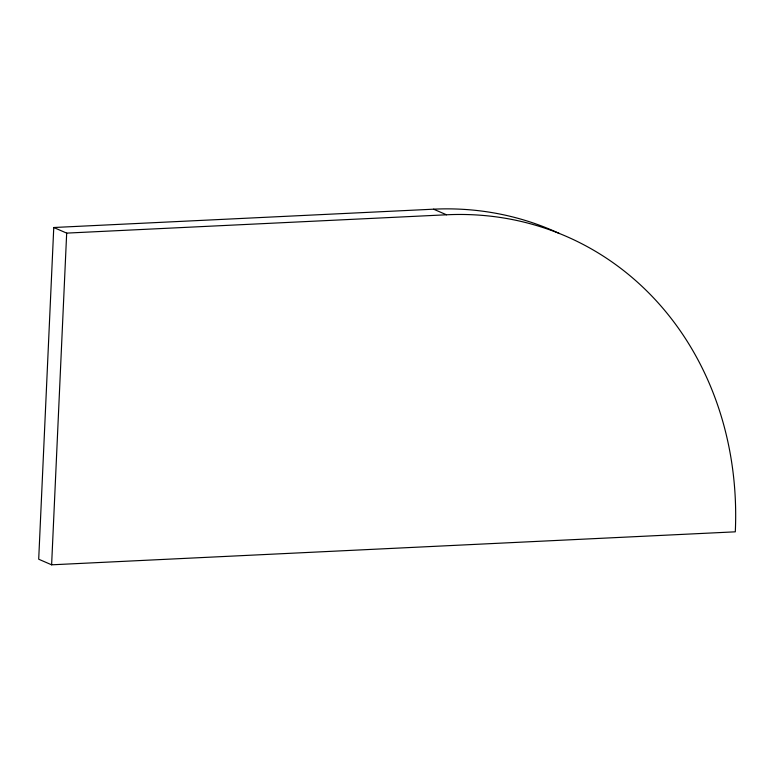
<?xml version="1.0" encoding="UTF-8"?>
<svg xmlns="http://www.w3.org/2000/svg" width="774" height="774" viewBox="0 0 774 774"><rect width="100%" height="100%" fill="white"/><g stroke="black" fill="none" stroke-linecap="round" stroke-linejoin="round"><path stroke-width="1.16" d="M53.764 227.508L38.7 559.215L51.616 564.817L735.3 531.825A338.151 297.419 -66.5 0 0 446.501 214.785L433.585 209.183L53.764 227.508L66.68 233.109L446.501 214.785M51.616 564.817L66.68 233.109M433.585 209.183A338.151 297.419 -66.5 0 1 559.515 233.564"/></g></svg>
